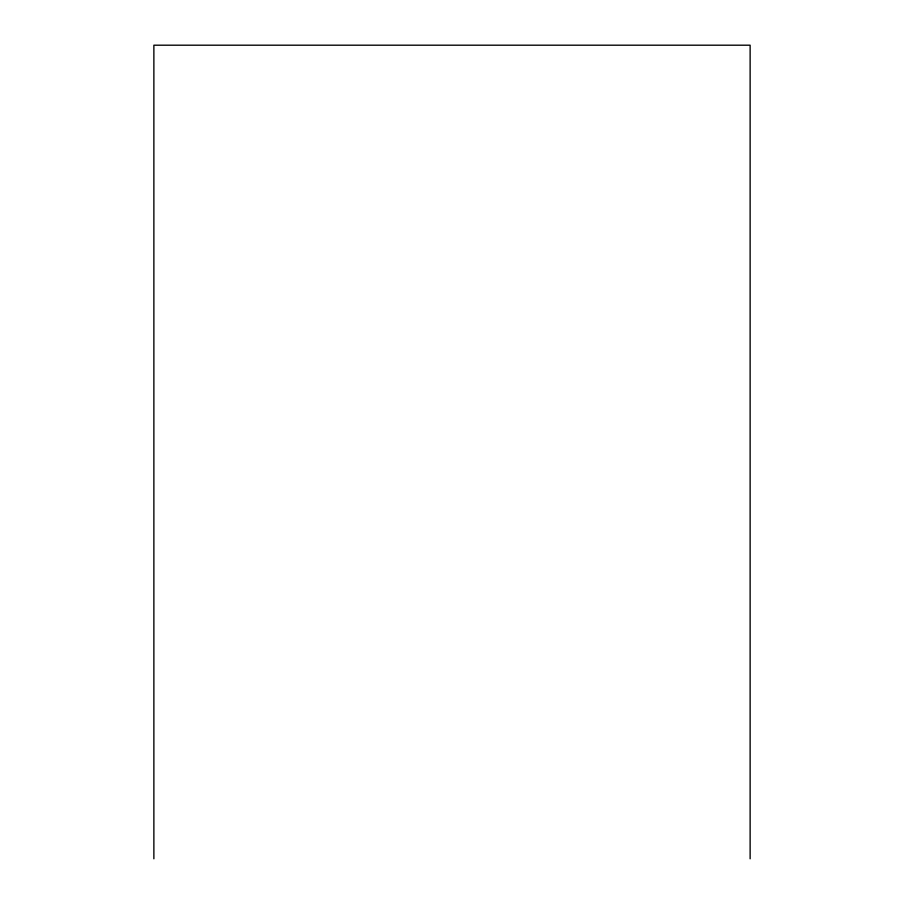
<?xml version="1.0" encoding="UTF-8"?>
<svg xmlns="http://www.w3.org/2000/svg" width="904" height="904" viewBox="0 0 904 904"><rect width="100%" height="100%" fill="white"/><g stroke="black" fill="none" stroke-linecap="round" stroke-linejoin="round"><path stroke-width="1.36" d="M750.128 858.8L750.128 45.2L153.872 45.2L153.872 858.8"/></g></svg>
